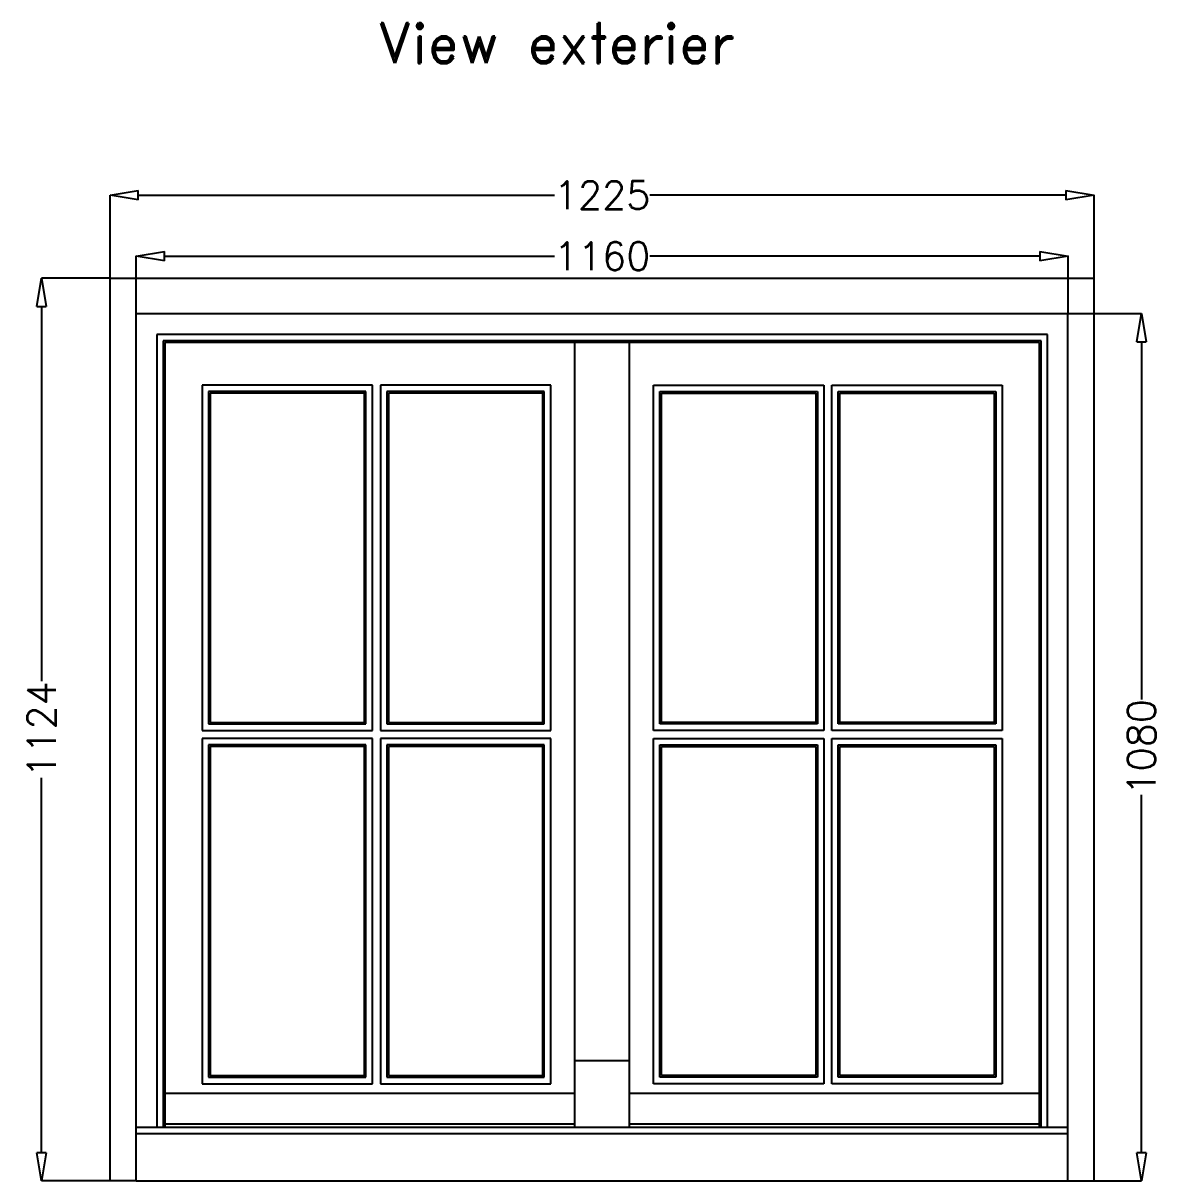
# Model space of a CAD drawing. Header units: millimetres. Extents: x 2806 to 10642, y -276 to 6064.
# Drawn here: x 7035 to 8451, y 882 to 2324 of the extents above; entities that cross this region are included whole.
import ezdxf
from ezdxf.enums import TextEntityAlignment as Align

# ---------------------------------------------------------------- set-up
doc = ezdxf.new("R2010")
doc.units = ezdxf.units.MM
doc.layers.get('0').update_dxf_attribs({"color": 250})
for name, color, linetype in [('dim', 7, 'Continuous'), ('txt', 189, 'Continuous'), ('wall', 5, 'Continuous')]:
    doc.layers.add(name, color=color, linetype=linetype)
doc.styles.add('ROMAND', font='romand.shx')
doc.styles.add('romans', font='romans.shx')
doc.dimstyles.new('ECH1-1 objet', dxfattribs={"dimtxt": 35, "dimasz": 35, "dimexe": 0.18, "dimexo": 0, "dimgap": 0.09, "dimtad": 0, "dimdec": 8, "dimdsep": 46, "dimtxsty": 'romans', "dimblk1": 'CLOSEDBLANK', "dimblk2": 'CLOSEDBLANK', "dimsah": 1, "dimcen": 1, "dimclrd": 9, "dimclre": 9, "dimclrt": 6, "dimadec": 0, "dimazin": 0, "dimtfac": 1, "dimtdec": 8, "dimtofl": 0, "dimtmove": 0, "dimatfit": 3, "dimldrblk": 'CLOSEDBLANK', "dimfxl": 1, "dimtolj": 1, "dimtzin": 0, "dimarcsym": 0})

# ---------------------------------------------------------------- blocks, each defined once
blk = doc.blocks.new('_ClosedBlank')
at = {"color": 0, "linetype": 'ByBlock', "lineweight": -2}
for p, q in [((-1, 0.167), (0, 0)), ((-1, 0.167), (-1, -0.167)), ((0, 0), (-1, -0.167))]:
    blk.add_line(p, q, dxfattribs=at)
blk = doc.blocks.new('*D35')
at = {"layer": 'Defpoints', "color": 0, "transparency": 16777216}
for p in [(8368.8, 2109.8), (7143.8, 2006.3), (8368.8, 2006.3)]:
    blk.add_point(p, dxfattribs=at)
at = {"layer": 'dim', "color": 9, "lineweight": -2, "transparency": 16777216}
for p, q in [((7143.8, 2006.3), (7143.8, 2110)), ((7178.8, 2109.8), (7697, 2109.8)), ((8333.8, 2109.8), (7815.5, 2109.8)), ((8368.8, 2006.3), (8368.8, 2110))]:
    blk.add_line(p, q, dxfattribs=at)
at = {"layer": 'dim', "color": 9, "lineweight": -2, "transparency": 16777216, "xscale": 35, "yscale": 35, "zscale": 35, "rotation": 180}
blk.add_blockref('_ClosedBlank', (7143.8, 2109.8), dxfattribs=at)
at = {"layer": 'dim', "color": 9, "lineweight": -2, "transparency": 16777216, "xscale": 35, "yscale": 35, "zscale": 35}
blk.add_blockref('_ClosedBlank', (8368.8, 2109.8), dxfattribs=at)
at = {"layer": 'dim', "color": 6, "transparency": 16777216, "insert": (7756.3, 2109.8), "char_height": 35, "attachment_point": 5, "style": 'romans'}
blk.add_mtext('\\A1;1225', dxfattribs=at)
blk = doc.blocks.new('*D36')
at = {"layer": 'Defpoints', "color": 0, "transparency": 16777216}
for p in [(7143.8, 2006.3), (7058.5, 882.3), (7143.8, 882.3)]:
    blk.add_point(p, dxfattribs=at)
at = {"layer": 'dim', "color": 9, "lineweight": -2, "transparency": 16777216}
for p, q in [((7143.8, 2006.3), (7058.3, 2006.3)), ((7058.5, 1971.3), (7058.5, 1504.4)), ((7058.5, 917.3), (7058.5, 1384.2)), ((7143.8, 882.3), (7058.3, 882.3))]:
    blk.add_line(p, q, dxfattribs=at)
at = {"layer": 'dim', "color": 9, "lineweight": -2, "transparency": 16777216, "xscale": 35, "yscale": 35, "zscale": 35}
for p, rotation in [((7058.5, 2006.3), 90), ((7058.5, 882.3), 270)]:
    blk.add_blockref('_ClosedBlank', p, dxfattribs=dict(at, rotation=rotation))
at = {"layer": 'dim', "color": 6, "transparency": 16777216, "insert": (7058.5, 1444.3), "char_height": 35, "attachment_point": 5, "rotation": 90, "style": 'romans'}
blk.add_mtext('\\A1;1124', dxfattribs=at)
blk = doc.blocks.new('*D37')
at = {"layer": 'Defpoints', "color": 0, "transparency": 16777216}
for p in [(8336.3, 1962.3), (8427.7, 1962.3), (8336.3, 882.3)]:
    blk.add_point(p, dxfattribs=at)
at = {"layer": 'dim', "color": 9, "lineweight": -2, "transparency": 16777216}
for p, q in [((8336.3, 1962.3), (8427.8, 1962.3)), ((8427.7, 1927.3), (8427.7, 1481.6)), ((8427.7, 917.3), (8427.7, 1363)), ((8336.3, 882.3), (8427.8, 882.3))]:
    blk.add_line(p, q, dxfattribs=at)
at = {"layer": 'dim', "color": 9, "lineweight": -2, "transparency": 16777216, "xscale": 35, "yscale": 35, "zscale": 35}
for p, rotation in [((8427.7, 1962.3), 90), ((8427.7, 882.3), 270)]:
    blk.add_blockref('_ClosedBlank', p, dxfattribs=dict(at, rotation=rotation))
at = {"layer": 'dim', "color": 6, "transparency": 16777216, "insert": (8427.7, 1422.3), "char_height": 35, "attachment_point": 5, "rotation": 90, "style": 'romans'}
blk.add_mtext('\\A1;1080', dxfattribs=at)
blk = doc.blocks.new('*D38')
at = {"layer": 'Defpoints', "color": 0, "transparency": 16777216}
for p in [(7176.3, 2034), (7176.3, 1962.3), (8336.3, 1962.3)]:
    blk.add_point(p, dxfattribs=at)
at = {"layer": 'dim', "color": 9, "lineweight": -2, "transparency": 16777216}
for p, q in [((7176.3, 1962.3), (7176.3, 2034.1)), ((7211.3, 2034), (7697, 2034)), ((8301.3, 2034), (7815.5, 2034)), ((8336.3, 1962.3), (8336.3, 2034.1))]:
    blk.add_line(p, q, dxfattribs=at)
at = {"layer": 'dim', "color": 9, "lineweight": -2, "transparency": 16777216, "xscale": 35, "yscale": 35, "zscale": 35, "rotation": 180}
blk.add_blockref('_ClosedBlank', (7176.3, 2034), dxfattribs=at)
at = {"layer": 'dim', "color": 9, "lineweight": -2, "transparency": 16777216, "xscale": 35, "yscale": 35, "zscale": 35}
blk.add_blockref('_ClosedBlank', (8336.3, 2034), dxfattribs=at)
at = {"layer": 'dim', "color": 6, "transparency": 16777216, "insert": (7756.3, 2034), "char_height": 35, "attachment_point": 5, "style": 'romans'}
blk.add_mtext('\\A1;1160', dxfattribs=at)

msp = doc.modelspace()

# ---------------------------------------------------------------- linework, layer by layer
for p, q in [((7143.78495735, 882.29487696), (7143.78495735, 2006.29487696)), ((7143.78495735, 2006.29487696), (8368.78495735, 2006.29487696)), ((8368.78495735, 882.29487696), (8368.78495735, 2006.29487696)), ((8310.78495735, 1936.29487696), (7201.78495735, 1936.29487696)), ((7201.78495735, 1936.29487696), (7201.78495735, 949.29487696)), ((8310.78495735, 949.29487696), (8310.78495735, 1936.29487696)), ((8302.78495735, 1928.29487696), (7209.78495735, 1928.29487696)), ((7209.78495735, 1928.29487696), (7209.78495735, 949.29487696)), ((8300.78495735, 1926.29487696), (7211.78495735, 1926.29487696)), ((7211.78495735, 1926.29487696), (7211.78495735, 949.29487696)), ((7722.28495735, 949.29487696), (7722.28495735, 1926.29487696)), ((7790.28495735, 949.29487696), (7790.28495735, 1926.29487696)), ((8300.78495735, 949.29487696), (8300.78495735, 1926.29487696)), ((8302.78495735, 949.29487696), (8302.78495735, 1928.29487696)), ((7470.28495735, 1873.29487696), (7258.28495735, 1873.29487696)), ((7258.28495735, 1873.29487696), (7258.28495735, 1443.29487696)), ((7462.28495735, 1865.29487696), (7266.28495735, 1865.29487696)), ((7266.28495735, 1865.29487696), (7266.28495735, 1451.29487696)), ((7460.28495735, 1863.29487696), (7268.28495735, 1863.29487696)), ((7268.28495735, 1863.29487696), (7268.28495735, 1453.29487696)), ((7460.28495735, 1453.29487696), (7460.28495735, 1863.29487696)), ((7462.28495735, 1451.29487696), (7462.28495735, 1865.29487696)), ((7470.28495735, 1443.29487696), (7470.28495735, 1873.29487696)), ((7692.28495735, 1873.29487696), (7480.28495735, 1873.29487696)), ((7480.28495735, 1873.29487696), (7480.28495735, 1443.29487696)), ((7684.28495735, 1865.29487696), (7488.28495735, 1865.29487696)), ((7488.28495735, 1865.29487696), (7488.28495735, 1451.29487696)), ((7682.28495735, 1863.29487696), (7490.28495735, 1863.29487696)), ((7490.28495735, 1863.29487696), (7490.28495735, 1453.29487696)), ((7682.28495735, 1453.29487696), (7682.28495735, 1863.29487696)), ((7684.28495735, 1451.29487696), (7684.28495735, 1865.29487696)), ((7692.28495735, 1443.29487696), (7692.28495735, 1873.29487696)), ((7820.28495735, 1443.29487696), (7820.28495735, 1873.29487696)), ((7820.28495735, 1873.29487696), (8032.28495735, 1873.29487696)), ((7828.28495735, 1451.29487696), (7828.28495735, 1865.29487696)), ((7828.28495735, 1865.29487696), (8024.28495735, 1865.29487696)), ((7830.28495735, 1453.29487696), (7830.28495735, 1863.29487696)), ((7830.28495735, 1863.29487696), (8022.28495735, 1863.29487696)), ((8022.28495735, 1863.29487696), (8022.28495735, 1453.29487696)), ((8024.28495735, 1865.29487696), (8024.28495735, 1451.29487696)), ((8032.28495735, 1873.29487696), (8032.28495735, 1443.29487696)), ((8042.28495735, 1443.29487696), (8042.28495735, 1873.29487696)), ((8042.28495735, 1873.29487696), (8254.28495735, 1873.29487696)), ((8050.28495735, 1451.29487696), (8050.28495735, 1865.29487696)), ((8050.28495735, 1865.29487696), (8246.28495735, 1865.29487696)), ((8052.28495735, 1453.29487696), (8052.28495735, 1863.29487696)), ((8052.28495735, 1863.29487696), (8244.28495735, 1863.29487696)), ((8244.28495735, 1863.29487696), (8244.28495735, 1453.29487696)), ((8246.28495735, 1865.29487696), (8246.28495735, 1451.29487696)), ((8254.28495735, 1873.29487696), (8254.28495735, 1443.29487696)), ((7258.28495735, 1443.29487696), (7470.28495735, 1443.29487696)), ((7266.28495735, 1451.29487696), (7462.28495735, 1451.29487696)), ((7268.28495735, 1453.29487696), (7460.28495735, 1453.29487696)), ((7480.28495735, 1443.29487696), (7692.28495735, 1443.29487696)), ((7488.28495735, 1451.29487696), (7684.28495735, 1451.29487696)), ((7490.28495735, 1453.29487696), (7682.28495735, 1453.29487696)), ((8032.28495735, 1443.29487696), (7820.28495735, 1443.29487696)), ((8024.28495735, 1451.29487696), (7828.28495735, 1451.29487696)), ((8022.28495735, 1453.29487696), (7830.28495735, 1453.29487696)), ((8254.28495735, 1443.29487696), (8042.28495735, 1443.29487696)), ((8246.28495735, 1451.29487696), (8050.28495735, 1451.29487696)), ((8244.28495735, 1453.29487696), (8052.28495735, 1453.29487696)), ((7470.28495735, 1433.29487696), (7258.28495735, 1433.29487696)), ((7258.28495735, 1433.29487696), (7258.28495735, 1003.29487696)), ((7470.28495735, 1003.29487696), (7470.28495735, 1433.29487696)), ((7692.28495735, 1433.29487696), (7480.28495735, 1433.29487696)), ((7480.28495735, 1433.29487696), (7480.28495735, 1003.29487696)), ((7692.28495735, 1003.29487696), (7692.28495735, 1433.29487696)), ((7820.28495735, 1003.29487696), (7820.28495735, 1433.29487696)), ((7820.28495735, 1433.29487696), (8032.28495735, 1433.29487696)), ((8032.28495735, 1433.29487696), (8032.28495735, 1003.29487696)), ((8042.28495735, 1003.29487696), (8042.28495735, 1433.29487696)), ((8042.28495735, 1433.29487696), (8254.28495735, 1433.29487696)), ((8254.28495735, 1433.29487696), (8254.28495735, 1003.29487696)), ((7462.28495735, 1425.29487696), (7266.28495735, 1425.29487696)), ((7266.28495735, 1425.29487696), (7266.28495735, 1011.29487696)), ((7460.28495735, 1423.29487696), (7268.28495735, 1423.29487696)), ((7268.28495735, 1423.29487696), (7268.28495735, 1013.29487696)), ((7460.28495735, 1013.29487696), (7460.28495735, 1423.29487696)), ((7462.28495735, 1011.29487696), (7462.28495735, 1425.29487696)), ((7684.28495735, 1425.29487696), (7488.28495735, 1425.29487696)), ((7488.28495735, 1425.29487696), (7488.28495735, 1011.29487696)), ((7682.28495735, 1423.29487696), (7490.28495735, 1423.29487696)), ((7490.28495735, 1423.29487696), (7490.28495735, 1013.29487696)), ((7682.28495735, 1013.29487696), (7682.28495735, 1423.29487696)), ((7684.28495735, 1011.29487696), (7684.28495735, 1425.29487696)), ((7828.28495735, 1011.29487696), (7828.28495735, 1425.29487696)), ((7828.28495735, 1425.29487696), (8024.28495735, 1425.29487696)), ((7830.28495735, 1013.29487696), (7830.28495735, 1423.29487696)), ((7830.28495735, 1423.29487696), (8022.28495735, 1423.29487696)), ((8022.28495735, 1423.29487696), (8022.28495735, 1013.29487696)), ((8024.28495735, 1425.29487696), (8024.28495735, 1011.29487696)), ((8050.28495735, 1011.29487696), (8050.28495735, 1425.29487696)), ((8050.28495735, 1425.29487696), (8246.28495735, 1425.29487696)), ((8052.28495735, 1013.29487696), (8052.28495735, 1423.29487696)), ((8052.28495735, 1423.29487696), (8244.28495735, 1423.29487696)), ((8244.28495735, 1423.29487696), (8244.28495735, 1013.29487696)), ((8246.28495735, 1425.29487696), (8246.28495735, 1011.29487696)), ((7722.28495735, 1032.29487696), (7790.28495735, 1032.29487696)), ((7266.28495735, 1011.29487696), (7462.28495735, 1011.29487696)), ((7268.28495735, 1013.29487696), (7460.28495735, 1013.29487696)), ((7488.28495735, 1011.29487696), (7684.28495735, 1011.29487696)), ((7490.28495735, 1013.29487696), (7682.28495735, 1013.29487696)), ((8024.28495735, 1011.29487696), (7828.28495735, 1011.29487696)), ((8022.28495735, 1013.29487696), (7830.28495735, 1013.29487696)), ((8246.28495735, 1011.29487696), (8050.28495735, 1011.29487696)), ((8244.28495735, 1013.29487696), (8052.28495735, 1013.29487696)), ((7258.28495735, 1003.29487696), (7470.28495735, 1003.29487696)), ((7480.28495735, 1003.29487696), (7692.28495735, 1003.29487696)), ((8032.28495735, 1003.29487696), (7820.28495735, 1003.29487696)), ((8254.28495735, 1003.29487696), (8042.28495735, 1003.29487696)), ((7211.78495735, 991.28543449), (7722.28495735, 991.28543449)), ((7790.28495735, 991.28543449), (8300.78495735, 991.28543449)), ((7211.78495735, 953.29487696), (7722.28495735, 953.29487696)), ((7790.28495735, 953.29487696), (8300.78495735, 953.29487696)), ((7176.28495735, 949.29487696), (8336.28495735, 949.29487696)), ((7176.28495735, 941.28316805), (8336.28495735, 941.28316805)), ((7176.28495735, 882.29487696), (7143.78495735, 882.29487696)), ((8336.28495735, 882.29487696), (8368.78495735, 882.29487696))]:
    msp.add_line(p, q)
at = {"layer": 'wall'}
for p, q in [((7176.28495735, 1962.29487696), (8336.28495735, 1962.29487696)), ((7176.28495735, 882.29487696), (7176.28495735, 1962.29487696)), ((8336.28495735, 882.29487696), (8336.28495735, 1962.29487696)), ((7176.28495735, 882.29487696), (8336.28495735, 882.29487696))]:
    msp.add_line(p, q, dxfattribs=at)

# ---------------------------------------------------------------- texts
at = {"layer": 'txt', "style": 'ROMAND'}
msp.add_text('View exterier', height=50, dxfattribs=at).set_placement((7698.58066124, 2274.06973329), align=Align.CENTER)

# ---------------------------------------------------------------- dimensions: what is measured, and where the dimension line sits
at = {"layer": 'dim'}
for base, p1, p2, picture, middle in [((8368.78495735, 2109.7885536927), (7143.78495735, 2006.2948769559), (8368.78495735, 2006.2948769559), '*D35', (7756.28495735, 2109.7885536927)), ((7176.28495735, 2033.9630068118), (8336.28495735, 1962.2948769559), (7176.28495735, 1962.2948769559), '*D38', (7756.28495735, 2033.9630068118))]:
    dim = msp.add_linear_dim(base=base, p1=p1, p2=p2, dimstyle='ECH1-1 objet', dxfattribs=at)
    dim.commit()
    dim.dimension.update_dxf_attribs({"geometry": picture, "text_midpoint": middle})
for base, p1, p2, picture, middle in [((7058.4649257103, 882.2948769559), (7143.78495735, 2006.2948769559), (7143.78495735, 882.2948769559), '*D36', (7058.4649257103, 1444.2948769559)), ((8427.6588912639, 1962.2948769559), (8336.28495735, 882.2948769559), (8336.28495735, 1962.2948769559), '*D37', (8427.6588912639, 1422.2948769559))]:
    dim = msp.add_linear_dim(base=base, p1=p1, p2=p2, angle=90, dimstyle='ECH1-1 objet', dxfattribs=at)
    dim.commit()
    dim.dimension.update_dxf_attribs({"geometry": picture, "text_midpoint": middle})

doc.saveas('drawing.dxf')
